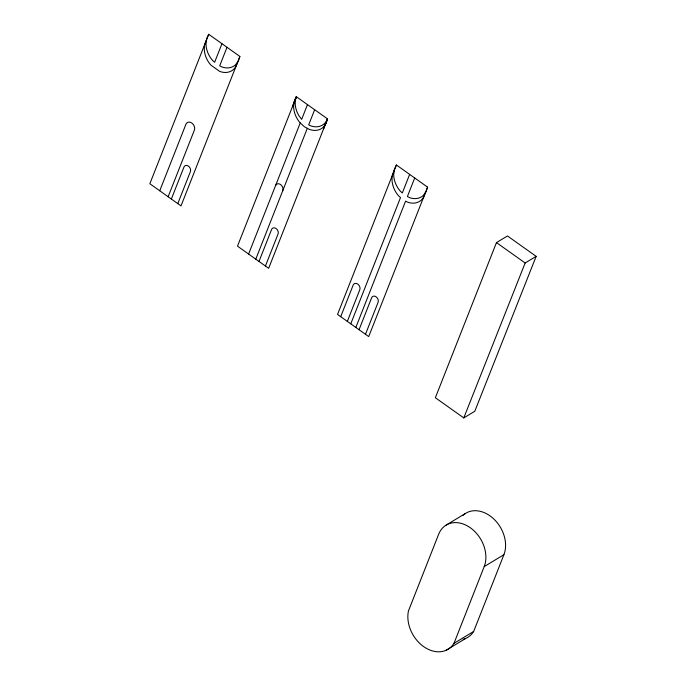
<?xml version="1.0" encoding="UTF-8"?>
<svg xmlns="http://www.w3.org/2000/svg" width="686" height="686" viewBox="0 0 686 686"><rect width="100%" height="100%" fill="white"/><g stroke="black" fill="none" stroke-linecap="round" stroke-linejoin="round"><path stroke-width="1.03" d="M292.382 106.819L296.361 96.717L327.522 118.867L325.953 123.694L323.063 127.424A20.657 15.581 58.9 0 1 309.369 129.397L304.464 126.79L300.099 122.803A20.657 15.581 58.9 0 1 293.608 106.493L294.268 101.176L296.361 96.717A20.237 15.255 58.9 0 0 298.873 115.66L301.651 119.381L307.474 104.606M221.947 43.707L214.624 62.28L212.489 60.334A20.649 15.564 58.9 0 1 205.997 44.067L206.649 38.768L208.716 34.3L239.877 56.449L238.299 61.26L235.392 64.964A20.649 15.564 58.9 0 1 221.732 66.902L219.709 65.822L227.006 47.3M314.651 109.717L308.7 124.835L310.089 125.607A20.237 15.255 58.9 0 0 327.522 118.867L325.318 124.475M409.645 174.39L402.322 192.972L400.187 191.017A20.649 15.564 58.9 0 1 393.687 174.759L394.339 169.451L396.414 164.983L427.575 187.132L425.989 191.943L423.091 195.656A20.649 15.564 58.9 0 1 409.431 197.585L407.407 196.513L414.704 177.983M237.665 62.066L235.915 66.525A20.426 15.401 58.9 0 1 219.726 71.413L210.842 65.101A20.426 15.401 58.9 0 1 204.728 44.401L206.503 39.917M323.569 128.942L325.275 124.569M425.363 192.749L423.614 197.216A20.426 15.401 58.9 0 1 407.424 202.096L405.589 201.118L355.837 327.436M208.716 34.3L149.848 183.745L181.01 205.894L239.877 56.449M159.735 190.777L185.957 124.217A5.454 4.116 58.9 0 1 191.797 123.034A5.454 4.116 58.9 0 1 194.352 130.194L168.139 196.745M171.354 199.034L183.951 167.058A4.176 3.147 58.9 0 1 188.427 166.149A4.176 3.147 58.9 0 1 190.391 171.629L177.794 203.613M296.361 96.717L237.493 246.163L268.655 268.312L327.522 118.867M248.598 254.06L300.245 122.948M255.784 259.162L307.328 128.308M258.999 261.452L271.596 229.467A4.176 3.147 58.9 0 1 276.081 228.558A4.176 3.147 58.9 0 1 278.036 234.046L265.439 266.022M396.414 164.983L337.546 314.437L368.708 336.586L427.575 187.132M340.71 316.692L353.179 285.05A4.296 3.241 58.9 0 1 357.775 284.115A4.296 3.241 58.9 0 1 359.79 289.749L347.33 321.391M350.778 323.835L400.513 197.568L398.54 195.784A20.426 15.401 58.9 0 1 392.461 175.11L394.201 170.6M359.052 329.726L371.649 297.741A4.176 3.147 58.9 0 1 376.125 296.832A4.176 3.147 58.9 0 1 378.089 302.32L365.484 334.296M496.467 242.604L435.361 397.726L463.779 417.92L474.781 411.283L536.152 256.35L507.469 235.958L496.467 242.604L525.15 262.987L536.152 256.35M484.213 566.593A29.567 22.295 58.9 0 0 470.356 527.791A29.567 22.295 58.9 0 0 438.671 534.222L408.444 610.96A29.918 22.552 58.9 0 0 423.571 646.555A29.918 22.552 58.9 0 0 453.986 643.331L484.213 566.593L503.91 554.7A29.567 22.295 58.9 0 0 495.635 520.854A29.567 22.295 58.9 0 0 465.871 513.188L446.174 525.082M463.136 639.318A29.918 22.552 58.9 0 0 473.674 631.437L503.91 554.7M463.779 417.92L525.15 262.987M453.986 643.331L473.674 631.437M445.986 650.345L465.683 638.452M462.784 515.572A29.567 22.295 58.9 0 1 465.057 513.711M275.575 185.58A4.665 3.516 58.9 0 1 280.574 184.56A4.665 3.516 58.9 0 1 282.761 190.682"/></g></svg>
